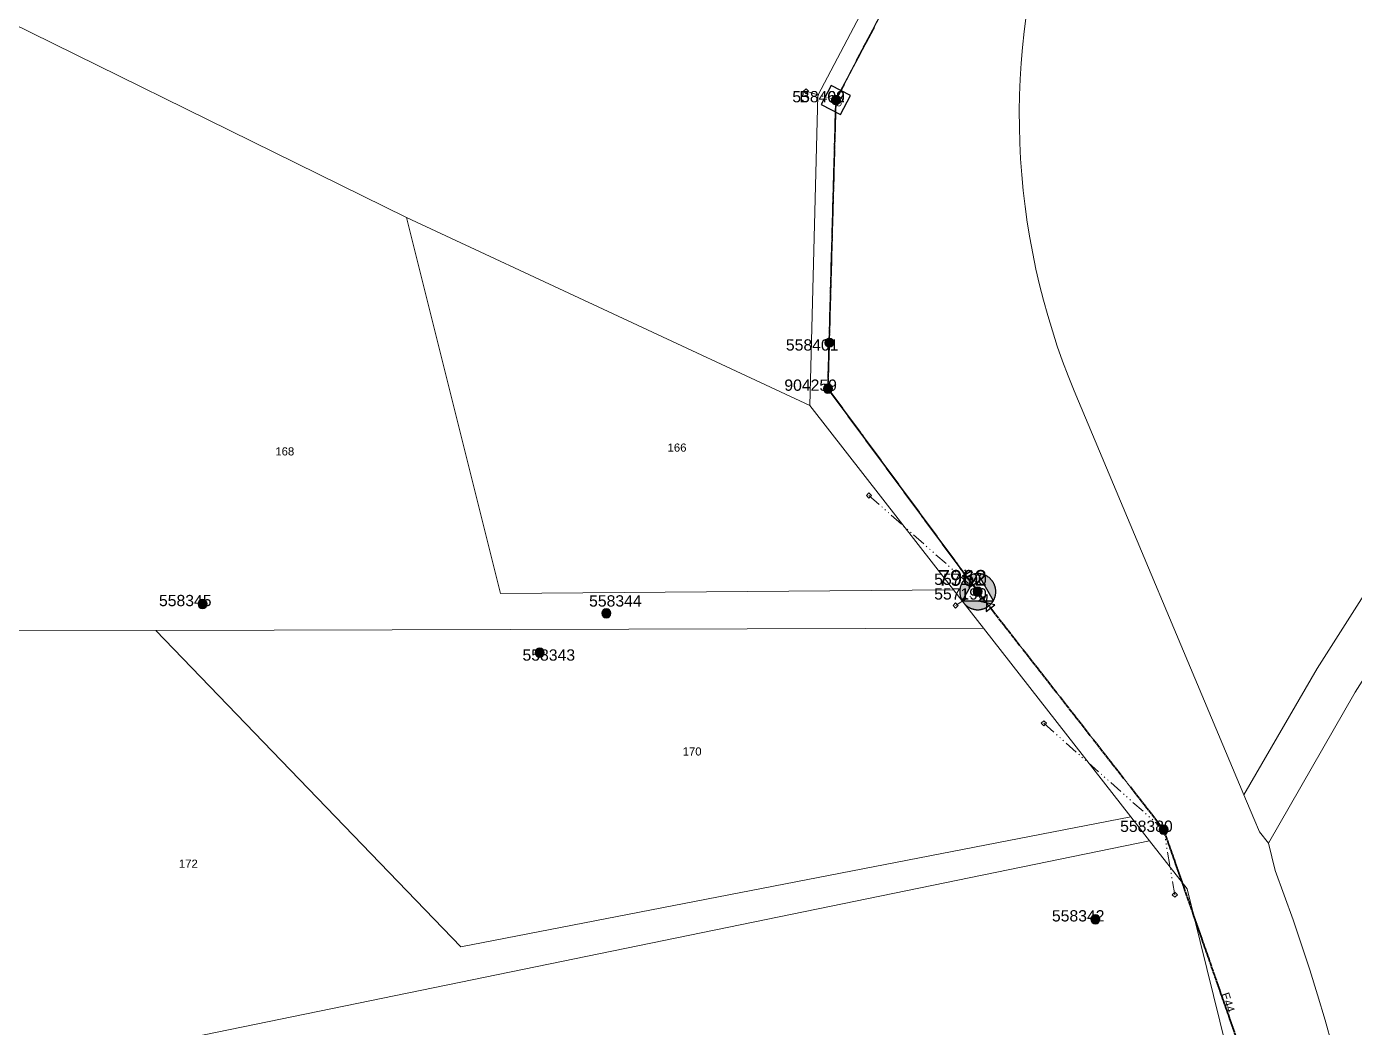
# Model space of a CAD drawing. Header units: metres. Extents: x 0 to 307451, y 0 to 6277344.
# Drawn here: x 305805 to 306099.3, y 6275135.5 to 6275357.2 of the extents above; entities that cross this region are included whole.
import ezdxf
from ezdxf.enums import TextEntityAlignment as Align

# ---------------------------------------------------------------- set-up
doc = ezdxf.new("R2010")
doc.units = ezdxf.units.M
for name, pattern in [('Cable Exist OH', [1, 1, 0]), ('DASHED', [19.05, 12.7, -6.35]), ('PHANTOMX2', [6.6, 3, -0.75, 0.2, -0.75, 0.2, -0.75, 0.2, -0.75])]:
    doc.linetypes.add(name, pattern=pattern)
doc.layers.get('0').update_dxf_attribs({"color": 6})
for name, color, linetype, lineweight in [('_User Miscellaneous1', 30, 'Continuous', 13), ('_User_HV_Exist', 1, 'Continuous', 35), ('Cadastre Developer_SP_NEW', 92, 'Continuous', 15), ('Cadastre Land Parcels_SP_EXT', 118, 'Continuous', 15), ('Cadastre Roads_SP_EXT', 218, 'Continuous', 15), ('Mains_HV_EXT', 13, 'Continuous', 25), ('Mains_LV_EXT', 163, 'Continuous', 25), ('Services_SP_MOD', 3, 'PHANTOMX2', 20)]:
    doc.layers.add(name, color=color, linetype=linetype, lineweight=lineweight)
for name, color, linetype in [('Equip_LV_EXT', 7, 'Continuous'), ('Equip_SP_HV_EXT', 7, 'Continuous'), ('Sub_SP_TR_HV_LV_EXT', 7, 'Continuous'), ('SupportsOH_SP_TR_HV_LV_SL_EXT', 7, 'Continuous')]:
    doc.layers.add(name, color=color, linetype=linetype)
doc.styles.add('POLE_LABEL', font='arial.ttf', dxfattribs={"height": 2})
doc.styles.get("Standard").update_dxf_attribs({"font": 'arial.ttf'})

# ---------------------------------------------------------------- blocks, each defined once
blk = doc.blocks.new('SUB_POLE_EXT')
at = {"linetype": 'DASHED', "transparency": 33554495}
h = blk.add_hatch(color=256, dxfattribs=at)
h.dxf.hatch_style = 1
h.paths.add_polyline_path([(0, 4), (-0.05, 4), (-0.15, 4), (-0.25, 3.99), (-0.34, 3.99), (-0.44, 3.98), (-0.54, 3.96), (-0.64, 3.95), (-0.73, 3.93), (-0.83, 3.91), (-0.92, 3.89), (-1.02, 3.87), (-1.11, 3.84), (-1.21, 3.81), (-1.3, 3.78), (-1.39, 3.75), (-1.49, 3.71), (-1.58, 3.68), (-1.67, 3.64), (-1.75, 3.59), (-1.84, 3.55), (-1.93, 3.5), (-2.01, 3.46), (-2.1, 3.41), (-2.18, 3.35), (-2.26, 3.3), (-2.34, 3.24), (-2.42, 3.18), (-2.5, 3.12), (-2.58, 3.06), (-2.65, 3), (-2.72, 2.93), (-2.79, 2.86), (-2.86, 2.79), (-2.93, 2.72), (-3, 2.65), (-3.06, 2.58), (-3.12, 2.5), (-3.18, 2.42), (-3.24, 2.34), (-3.3, 2.26), (-3.35, 2.18), (-3.41, 2.1), (-3.46, 2.01), (-3.5, 1.93), (-3.55, 1.84), (-3.59, 1.75), (-3.64, 1.67), (-3.68, 1.58), (-3.71, 1.49), (-3.75, 1.39), (-3.78, 1.3), (-3.81, 1.21), (-3.84, 1.11), (-3.87, 1.02), (-3.89, 0.92), (-3.91, 0.83), (-3.93, 0.73), (-3.95, 0.64), (-3.96, 0.54), (-3.98, 0.44), (-3.99, 0.34), (-3.99, 0.25), (-4, 0.15), (-4, 0.05), (-4, -0.05), (-4, -0.15), (-3.99, -0.25), (-3.99, -0.34), (-3.98, -0.44), (-3.96, -0.54), (-3.95, -0.64), (-3.93, -0.73), (-3.91, -0.83), (-3.89, -0.92), (-3.87, -1.02), (-3.84, -1.11), (-3.81, -1.21), (-3.78, -1.3), (-3.75, -1.39), (-3.71, -1.49), (-3.68, -1.58), (-3.64, -1.67), (-3.59, -1.75), (-3.55, -1.84), (-3.5, -1.93), (-3.46, -2)])
h.paths.add_polyline_path([(-1.19, 0.53), (2.55, 0.53), (2.55, 0.92), (-1.19, 0.92)], flags=9)
h.paths.add_polyline_path([(-1.18, -2.21), (0.35, -2.21), (0.35, -1.9), (-1.18, -1.9)], flags=9)
h = blk.add_hatch(color=256, dxfattribs=at)
h.dxf.hatch_style = 1
h.paths.add_polyline_path([(3.59, 1.75), (3.55, 1.84), (3.5, 1.93), (3.46, 2.01), (3.41, 2.1), (3.35, 2.18), (3.3, 2.26), (3.24, 2.34), (3.18, 2.42), (3.12, 2.5), (3.06, 2.58), (3, 2.65), (2.93, 2.72), (2.86, 2.79), (2.79, 2.86), (2.72, 2.93), (2.65, 3), (2.58, 3.06), (2.5, 3.12), (2.42, 3.18), (2.34, 3.24), (2.26, 3.3), (2.18, 3.35), (2.1, 3.41), (2.01, 3.46), (1.93, 3.5), (1.84, 3.55), (1.75, 3.59), (1.67, 3.64), (1.58, 3.68), (1.49, 3.71), (1.39, 3.75), (1.3, 3.78), (1.21, 3.81), (1.11, 3.84), (1.02, 3.87), (0.92, 3.89), (0.83, 3.91), (0.73, 3.93), (0.64, 3.95), (0.54, 3.96), (0.44, 3.98), (0.34, 3.99), (0.25, 3.99), (0.15, 4), (0.05, 4), (0, 4), (3.46, -2), (3.5, -1.93), (3.55, -1.84), (3.59, -1.75), (3.64, -1.67), (3.68, -1.58), (3.71, -1.49), (3.75, -1.39), (3.78, -1.3), (3.81, -1.21), (3.84, -1.11), (3.87, -1.02), (3.89, -0.92), (3.91, -0.83), (3.93, -0.73), (3.95, -0.64), (3.96, -0.54), (3.98, -0.44), (3.99, -0.34), (3.99, -0.25), (4, -0.15), (4, -0.05), (4, 0.05), (4, 0.15), (3.99, 0.25), (3.99, 0.34), (3.98, 0.44), (3.96, 0.54), (3.95, 0.64), (3.93, 0.73), (3.91, 0.83), (3.89, 0.92), (3.87, 1.02), (3.84, 1.11), (3.81, 1.21), (3.78, 1.3), (3.75, 1.39), (3.71, 1.49), (3.68, 1.58), (3.64, 1.67)])
h = blk.add_hatch(color=256, dxfattribs=at)
h.dxf.hatch_style = 1
h.paths.add_polyline_path([(3.12, -2.5), (3.18, -2.42), (3.24, -2.34), (3.3, -2.26), (3.35, -2.18), (3.41, -2.1), (3.46, -2.01), (3.46, -2), (-3.46, -2), (-3.46, -2.01), (-3.41, -2.1), (-3.35, -2.18), (-3.3, -2.26), (-3.24, -2.34), (-3.18, -2.42), (-3.12, -2.5), (-3.06, -2.58), (-3, -2.65), (-2.93, -2.72), (-2.86, -2.79), (-2.79, -2.86), (-2.72, -2.93), (-2.65, -3), (-2.58, -3.06), (-2.5, -3.12), (-2.42, -3.18), (-2.34, -3.24), (-2.26, -3.3), (-2.18, -3.35), (-2.1, -3.41), (-2.01, -3.46), (-1.93, -3.5), (-1.84, -3.55), (-1.75, -3.59), (-1.67, -3.64), (-1.58, -3.68), (-1.49, -3.71), (-1.39, -3.75), (-1.3, -3.78), (-1.21, -3.81), (-1.11, -3.84), (-1.02, -3.87), (-0.92, -3.89), (-0.83, -3.91), (-0.73, -3.93), (-0.64, -3.95), (-0.54, -3.96), (-0.44, -3.98), (-0.34, -3.99), (-0.25, -3.99), (-0.15, -4), (-0.05, -4), (0.05, -4), (0.15, -4), (0.25, -3.99), (0.34, -3.99), (0.44, -3.98), (0.54, -3.96), (0.64, -3.95), (0.73, -3.93), (0.83, -3.91), (0.92, -3.89), (1.02, -3.87), (1.11, -3.84), (1.21, -3.81), (1.3, -3.78), (1.39, -3.75), (1.49, -3.71), (1.58, -3.68), (1.67, -3.64), (1.75, -3.59), (1.84, -3.55), (1.93, -3.5), (2.01, -3.46), (2.1, -3.41), (2.18, -3.35), (2.26, -3.3), (2.34, -3.24), (2.42, -3.18), (2.5, -3.12), (2.58, -3.06), (2.65, -3), (2.72, -2.93), (2.79, -2.86), (2.86, -2.79), (2.93, -2.72), (3, -2.65), (3.06, -2.58)])
h.paths.add_polyline_path([(-1.4, -2.03), (-1.27, -2.03), (-1.27, -1.88), (-1.4, -1.88)], flags=9)
at = {"flags": 128}
for points in [[(-0.05, 4), (-0.15, 4), (-0.25, 3.99), (-0.34, 3.99), (-0.44, 3.98), (-0.54, 3.96), (-0.64, 3.95), (-0.73, 3.93), (-0.83, 3.91), (-0.92, 3.89), (-1.02, 3.87), (-1.11, 3.84), (-1.21, 3.81), (-1.3, 3.78), (-1.39, 3.75), (-1.49, 3.71), (-1.58, 3.68), (-1.67, 3.64), (-1.75, 3.59), (-1.84, 3.55), (-1.93, 3.5), (-2.01, 3.46), (-2.1, 3.41), (-2.18, 3.35), (-2.26, 3.3), (-2.34, 3.24), (-2.42, 3.18), (-2.5, 3.12), (-2.58, 3.06), (-2.65, 3), (-2.72, 2.93), (-2.79, 2.86), (-2.86, 2.79), (-2.93, 2.72), (-3, 2.65), (-3.06, 2.58), (-3.12, 2.5), (-3.18, 2.42), (-3.24, 2.34), (-3.3, 2.26), (-3.35, 2.18), (-3.41, 2.1), (-3.46, 2.01), (-3.5, 1.93), (-3.55, 1.84), (-3.59, 1.75), (-3.64, 1.67), (-3.68, 1.58), (-3.71, 1.49), (-3.75, 1.39), (-3.78, 1.3), (-3.81, 1.21), (-3.84, 1.11), (-3.87, 1.02), (-3.89, 0.92), (-3.91, 0.83), (-3.93, 0.73), (-3.95, 0.64), (-3.96, 0.54), (-3.98, 0.44), (-3.99, 0.34), (-3.99, 0.25), (-4, 0.15), (-4, 0.05), (-4, -0.05), (-4, -0.15), (-3.99, -0.25), (-3.99, -0.34), (-3.98, -0.44), (-3.96, -0.54), (-3.95, -0.64), (-3.93, -0.73), (-3.91, -0.83), (-3.89, -0.92), (-3.87, -1.02), (-3.84, -1.11), (-3.81, -1.21), (-3.78, -1.3), (-3.75, -1.39), (-3.71, -1.49), (-3.68, -1.58), (-3.64, -1.67), (-3.59, -1.75), (-3.55, -1.84), (-3.5, -1.93), (-3.46, -2.01), (-3.41, -2.1), (-3.35, -2.18), (-3.3, -2.26), (-3.24, -2.34), (-3.18, -2.42), (-3.12, -2.5), (-3.06, -2.58), (-3, -2.65), (-2.93, -2.72), (-2.86, -2.79), (-2.79, -2.86), (-2.72, -2.93), (-2.65, -3), (-2.58, -3.06), (-2.5, -3.12), (-2.42, -3.18), (-2.34, -3.24), (-2.26, -3.3), (-2.18, -3.35), (-2.1, -3.41), (-2.01, -3.46), (-1.93, -3.5), (-1.84, -3.55), (-1.75, -3.59), (-1.67, -3.64), (-1.58, -3.68), (-1.49, -3.71), (-1.39, -3.75), (-1.3, -3.78), (-1.21, -3.81), (-1.11, -3.84), (-1.02, -3.87), (-0.92, -3.89), (-0.83, -3.91), (-0.73, -3.93), (-0.64, -3.95), (-0.54, -3.96), (-0.44, -3.98), (-0.34, -3.99), (-0.25, -3.99), (-0.15, -4), (-0.05, -4), (0.05, -4), (0.15, -4), (0.25, -3.99), (0.34, -3.99), (0.44, -3.98), (0.54, -3.96), (0.64, -3.95), (0.73, -3.93), (0.83, -3.91), (0.92, -3.89), (1.02, -3.87), (1.11, -3.84), (1.21, -3.81), (1.3, -3.78), (1.39, -3.75), (1.49, -3.71), (1.58, -3.68), (1.67, -3.64), (1.75, -3.59), (1.84, -3.55), (1.93, -3.5), (2.01, -3.46), (2.1, -3.41), (2.18, -3.35), (2.26, -3.3), (2.34, -3.24), (2.42, -3.18), (2.5, -3.12), (2.58, -3.06), (2.65, -3), (2.72, -2.93), (2.79, -2.86), (2.86, -2.79), (2.93, -2.72), (3, -2.65), (3.06, -2.58), (3.12, -2.5), (3.18, -2.42), (3.24, -2.34), (3.3, -2.26), (3.35, -2.18), (3.41, -2.1), (3.46, -2.01), (3.5, -1.93), (3.55, -1.84), (3.59, -1.75), (3.64, -1.67), (3.68, -1.58), (3.71, -1.49), (3.75, -1.39), (3.78, -1.3), (3.81, -1.21), (3.84, -1.11), (3.87, -1.02), (3.89, -0.92), (3.91, -0.83), (3.93, -0.73), (3.95, -0.64), (3.96, -0.54), (3.98, -0.44), (3.99, -0.34), (3.99, -0.25), (4, -0.15), (4, -0.05), (4, 0.05), (4, 0.15), (3.99, 0.25), (3.99, 0.34), (3.98, 0.44), (3.96, 0.54), (3.95, 0.64), (3.93, 0.73), (3.91, 0.83), (3.89, 0.92), (3.87, 1.02), (3.84, 1.11), (3.81, 1.21), (3.78, 1.3), (3.75, 1.39), (3.71, 1.49), (3.68, 1.58), (3.64, 1.67), (3.59, 1.75), (3.55, 1.84), (3.5, 1.93), (3.46, 2.01), (3.41, 2.1), (3.35, 2.18), (3.3, 2.26), (3.24, 2.34), (3.18, 2.42), (3.12, 2.5), (3.06, 2.58), (3, 2.65), (2.93, 2.72), (2.86, 2.79), (2.79, 2.86), (2.72, 2.93), (2.65, 3), (2.58, 3.06), (2.5, 3.12), (2.42, 3.18), (2.34, 3.24), (2.26, 3.3), (2.18, 3.35), (2.1, 3.41), (2.01, 3.46), (1.93, 3.5), (1.84, 3.55), (1.75, 3.59), (1.67, 3.64), (1.58, 3.68), (1.49, 3.71), (1.39, 3.75), (1.3, 3.78), (1.21, 3.81), (1.11, 3.84), (1.02, 3.87), (0.92, 3.89), (0.83, 3.91), (0.73, 3.93), (0.64, 3.95), (0.54, 3.96), (0.44, 3.98), (0.34, 3.99), (0.25, 3.99), (0.15, 4), (0.05, 4)], [(0, 4), (-3.46, -2), (3.46, -2)]]:
    blk.add_lwpolyline(points, close=True, dxfattribs=at)
at = {"flags": 8}
blk.add_attdef('ASSET_NUM', text='', height=2.5, dxfattribs=at).set_placement((0, 7), align=Align.MIDDLE_CENTER)
for tag, flags, p in [('STREET_CODE', 9, (-1.38, 1.45)), ('NO_PHASES', 9, (-1.38, 1.05)), ('OPERATED_BY', 9, (-1.38, 0.65)), ('MAINTAINED_BY', 9, (-1.38, 0.45)), ('ORIENTATION', 9, (-1.38, 0.25)), ('OWNED_BY', 9, (-1.38, 0.05)), ('CONSTRUCTED_VOLTAGE', 9, (-1.13, 0.75)), ('OPERATING_VOLTAGE', 9, (-1.13, 0.35)), ('STATE', 9, (-1.38, -0.35)), ('USAGE', 9, (-1.38, -0.75)), ('LEGEND', 9, (-1.38, -0.95)), ('SUBURB', 9, (-1.38, -1.15)), ('STREETNAME', 9, (-1.38, -1.35)), ('LOCATION', 9, (-1.38, -1.55)), ('NOTES', 9, (-1.38, -1.75)), ('Z', 1, (-1.38, -1.95)), ('SECONDARY_VOLTAGE', 9, (-1.13, -0.65)), ('SUBSTATION_TYPE', 9, (-1.13, -1.05))]:
    blk.add_attdef(tag, text='', height=0.1, dxfattribs=dict(flags=flags)).set_placement(p, align=Align.MIDDLE_LEFT)
blk = doc.blocks.new('LV_OH_LINKS_DISTFUSE_EXT')
for p, q in [((0, 0), (0.96, 0)), ((3.84, 0), (4.8, 0))]:
    blk.add_line(p, q)
blk.add_lwpolyline([(3.84, -1.2), (3.84, 1.2), (0.96, -1.2), (0.96, 1.2)], close=True)
at = {"flags": 9}
for tag, p in [('ACTUAL_STATUS', (0, 0)), ('CONSTRUCTED_VOLTAGE', (0, -0.2)), ('OPERATING_VOLTAGE', (0, -0.6)), ('ORIENTATION', (0, -0.8)), ('OWNED_BY', (0, -1)), ('STATE', (0, -1.2)), ('SWITCH_TYPE', (0, -1.4)), ('NO_PHASES', (0, -0.4)), ('USAGE', (0, -1.6)), ('NOTES', (0, -1.8))]:
    blk.add_attdef(tag, text='', height=0.2, dxfattribs=at).set_placement(p, align=Align.MIDDLE_LEFT)
at = {"flags": 1}
blk.add_attdef('Z', (0, 0), '', height=0.2, dxfattribs=at)
blk = doc.blocks.new('CCP_EXT')
blk.add_wipeout([(0, 0.57), (0.57, 0), (0, -0.57), (-0.57, 0)])
blk.add_lwpolyline([(-0.57, 0), (0, 0.57), (0.57, 0), (0, -0.57), (-0.57, 0)])
at = {"flags": 1}
blk.add_attdef('Z', (0, 0), '', height=0.2, dxfattribs=at)
at = {"flags": 9}
for tag, p in [('CCP_TYPE', (0, 0)), ('CONSTRUCTED_VOLTAGE', (0, -0.2)), ('OPERATING_VOLTAGE', (0, -0.6)), ('ORIENTATION', (0, -0.8)), ('OWNED_BY', (0, -1)), ('STATE', (0, -1.8)), ('NO_PHASES', (0, -0.4)), ('USAGE', (0, -1.2)), ('LEGEND', (0, -1.4)), ('LIFE_SUPPORT', (0, -1.6)), ('NOTES', (0, -2))]:
    blk.add_attdef(tag, text='', height=0.2, dxfattribs=at).set_placement(p, align=Align.MIDDLE_LEFT)
blk = doc.blocks.new('POLE_EXT')
blk.add_hatch(color=256).paths.add_polyline_path([(-1, 0, 1), (1, 0, 1)])
blk.add_lwpolyline([(-1, 0, 1), (1, 0, 1)], format="xyb", close=True)
at = {"flags": 8}
blk.add_attdef('pNumber', text='', height=2, dxfattribs=at).set_placement((2.5, 2.5), align=Align.MIDDLE_CENTER)
at = {"style": 'POLE_LABEL', "flags": 9}
for tag, p in [('STRUCTURE_PLANT_NUMBER', (1.35, 0.03)), ('STREET_CODE', (1.35, -0.2))]:
    blk.add_attdef(tag, text='', height=0.2, dxfattribs=at).set_placement(p, align=Align.MIDDLE_LEFT)
at = {"flags": 9}
for tag, p in [('OWNED_BY', (1.35, -0.4)), ('SPECIAL_USE', (1.35, -0.8)), ('STATE', (1.35, -1)), ('cLV', (1.35, -1.4)), ('hDepth', (1.35, -1.6)), ('hDia', (1.35, -1.8)), ('cHV', (1.35, -2)), ('PARENT', (1.35, -0.6)), ('USAGE', (1.35, -1.2)), ('LBRACKET', (1.35, -2.2)), ('LExisting', (1.35, -2.4)), ('LANTNUMBER', (1.35, -2.6)), ('LOther', (1.35, -2.8)), ('LRemove', (1.35, -3)), ('cLinedev', (1.35, -3.4)), ('pExisting', (1.35, -3.8)), ('pFooting', (1.35, -4.4)), ('pNew', (1.35, -4.6)), ('pRelocate', (1.35, -5)), ('pRemove', (1.35, -5.2)), ('pReplace', (1.35, -5.4)), ('pStay', (1.35, -5.6)), ('pType', (1.35, -5.8)), ('LEGEND', (1.35, -3.2)), ('LOCATION', (1.35, -3.6)), ('PFNUMBER', (1.35, -4)), ('NEWPFNUMBER', (1.35, -4.2)), ('cspan', (1.35, -6)), ('STREETNAME', (1.35, -6.2)), ('SUBURB', (1.35, -6.4)), ('OPERATED_BY', (1.36, -7.01)), ('NOTES', (1.35, -6.6)), ('MAINTAINED_BY', (1.36, -6.81))]:
    blk.add_attdef(tag, text='', height=0.2, dxfattribs=at).set_placement(p, align=Align.MIDDLE_LEFT)
at = {"flags": 1}
blk.add_attdef('Z', (1.35, -7.33), '', height=0.2, dxfattribs=at)
blk = doc.blocks.new('HV_LOAD_BREAK_EXT')
blk.add_lwpolyline([(-2.4, -2.4), (2.4, -2.4), (2.4, 2.4), (-2.4, 2.4)], close=True)
at = {"insert": (-1.1, 0.99), "char_height": 2, "width": 2.9628, "attachment_point": 1}
blk.add_mtext('{\\Fisocp|c0;LB}', dxfattribs=at)
for tag, height, flags, p in [('ASSET_NUM', 2.5, 8, (2, 2)), ('STREET_CODE', 0.2, 9, (1.5, 0)), ('ACTUAL_STATUS', 0.2, 9, (1.5, -0.2)), ('CONSTRUCTED_VOLTAGE', 0.2, 9, (1.5, -0.4)), ('OPERATING_VOLTAGE', 0.2, 9, (1.5, -0.8)), ('ORIENTATION', 0.2, 9, (1.5, -1)), ('OWNED_BY', 0.2, 9, (1.5, -1.2)), ('OPERATED_BY', 0.2, 9, (1.5, -1.4)), ('STATE', 0.2, 9, (1.5, -1.8)), ('SWITCH_TYPE', 0.2, 9, (1.5, -2)), ('STREETNAME', 0.2, 9, (1.5, -2.8)), ('SUBURB', 0.2, 9, (1.5, -3)), ('NO_PHASES', 0.2, 9, (1.5, -0.6)), ('MAINTAINED_BY', 0.2, 9, (1.5, -1.6)), ('USAGE', 0.2, 9, (1.5, -2.2)), ('LEGEND', 0.2, 9, (1.5, -2.4)), ('LOCATION', 0.2, 9, (1.5, -2.6)), ('Z', 0.2, 1, (1.5, -3.6)), ('NOTES', 0.2, 9, (1.5, -3.2)), ('LABEL_ALIGNMENT', 0.2, 9, (1.5, -3.4))]:
    blk.add_attdef(tag, text='', height=height, dxfattribs=dict(flags=flags)).set_placement(p, align=Align.MIDDLE_LEFT)

msp = doc.modelspace()

# ---------------------------------------------------------------- linework, layer by layer
at = {"layer": 'Cadastre Developer_SP_NEW', "linetype": 'Continuous'}
for points in [[(306552.422, 6275941.226), (306542.649, 6275925.815), (306483.948, 6275833.592), (306347.25, 6275617.682), (306091.035, 6275215.066), (306074.773, 6275187.071), (306076.983, 6275181.823), (306078.234, 6275178.854), (306080.192, 6275176.327), (306099.39, 6275209.791), (306099.39, 6275209.791), (306171.21, 6275322.583), (306239.98, 6275430.492), (306308.664, 6275538.443), (306355.526, 6275612.158), (306377.224, 6275646.513), (306441.396, 6275748.333), (306445.478, 6275754.612), (306463.826, 6275782.835), (306526.586, 6275881.518), (306550.905, 6275919.769), (306562.13, 6275937.498)], [(306099.39, 6275209.791), (306080.192, 6275176.327), (306081.654, 6275170.306), (306083.696, 6275164.839), (306085.661, 6275159.359), (306087.549, 6275153.852), (306089.357, 6275148.318), (306091.088, 6275142.76), (306092.74, 6275137.178), (306094.313, 6275131.573), (306095.807, 6275125.946), (306096.987, 6275121.235), (306097.222, 6275120.3), (306098.556, 6275114.632), (306099.81, 6275108.948)]]:
    msp.add_lwpolyline(points, dxfattribs=at)
at = {"layer": 'Cadastre Land Parcels_SP_EXT', "linetype": 'Continuous'}
for points in [[(306552.422, 6275941.226), (306542.649, 6275925.815), (306483.948, 6275833.592), (306347.25, 6275617.682), (306091.035, 6275215.066), (306074.773, 6275187.071), (306076.983, 6275181.823), (306078.234, 6275178.854), (306080.192, 6275176.327), (306099.39, 6275209.791), (306099.39, 6275209.791), (306171.21, 6275322.583), (306239.98, 6275430.492), (306308.664, 6275538.443), (306355.526, 6275612.158), (306377.224, 6275646.513), (306441.396, 6275748.333), (306445.478, 6275754.612), (306463.826, 6275782.835), (306526.586, 6275881.518), (306550.905, 6275919.769), (306562.13, 6275937.498)], [(306026.521, 6275359.61), (306026.07, 6275356.109), (306025.697, 6275352.599), (306025.401, 6275349.08), (306025.184, 6275345.555), (306025.045, 6275342.029), (306024.985, 6275338.499), (306025.002, 6275334.969), (306025.098, 6275331.439), (306025.273, 6275327.913), (306025.525, 6275324.391), (306025.857, 6275320.877), (306026.265, 6275317.371), (306026.752, 6275313.874), (306027.316, 6275310.389), (306027.958, 6275306.918), (306028.676, 6275303.46), (306029.47, 6275300.021), (306030.342, 6275296.6), (306031.288, 6275293.198), (306032.31, 6275289.82), (306033.407, 6275286.463), (306034.577, 6275283.134), (306035.822, 6275279.829), (306037.17, 6275276.513), (306074.773, 6275187.071), (306074.773, 6275187.071), (306091.035, 6275215.066), (306347.25, 6275617.682)], [(306099.39, 6275209.791), (306080.192, 6275176.327), (306081.654, 6275170.306), (306083.696, 6275164.839), (306085.661, 6275159.359), (306087.549, 6275153.852), (306089.357, 6275148.318), (306091.088, 6275142.76), (306092.74, 6275137.178), (306094.313, 6275131.573), (306095.807, 6275125.946), (306096.987, 6275121.235), (306097.222, 6275120.3), (306098.556, 6275114.632), (306099.81, 6275108.948)]]:
    msp.add_lwpolyline(points, dxfattribs=at)
for points in [[(306001.944, 6275383.1), (305837.145, 6275456.426), (305819.341, 6275464.36), (305776.586, 6275370.375), (305889.164, 6275314.906), (305978.538, 6275273.28), (305980.359, 6275341.965), (306001.944, 6275383.1)], [(305889.164, 6275314.906), (305776.586, 6275370.375), (305734.372, 6275277.69), (305709.618, 6275223.311), (305833.638, 6275223.454), (306017.018, 6275223.994), (306010.38, 6275232.441), (305910.024, 6275231.632), (305889.164, 6275314.906)], [(305978.538, 6275273.28), (305889.164, 6275314.906), (305910.024, 6275231.632), (306010.38, 6275232.441), (305978.538, 6275273.28)], [(305818.752, 6275128.669), (306053.836, 6275176.886), (306049.666, 6275182.223), (305901.181, 6275153.401), (305833.638, 6275223.454), (305709.618, 6275223.311), (305692.359, 6275185.466), (305650.7, 6275093.908), (305818.752, 6275128.669)], [(306049.666, 6275182.223), (306017.018, 6275223.994), (305833.638, 6275223.454), (305901.181, 6275153.401), (306049.666, 6275182.223)], [(306075.259, 6275113.316), (306062.165, 6275166.207), (306053.836, 6275176.886), (305818.752, 6275128.669), (305849.983, 6275031.199), (306075.259, 6275113.316)]]:
    msp.add_lwpolyline(points, close=True, dxfattribs=at)
at = {"layer": 'Mains_HV_EXT', "color": 1, "linetype": 'Cable Exist OH'}
msp.add_lwpolyline([(306073.9249, 6275553.309), (306057.892, 6275512.3499), (306042.522, 6275468.299), (306025.38, 6275419.0421), (306005.5604, 6275381.3907), (305984.333, 6275340.938)], dxfattribs=at)
at = {"layer": 'Mains_LV_EXT', "linetype": 'Cable Exist OH'}
msp.add_lwpolyline([(305984.333, 6275340.938), (306025.38, 6275419.042)], dxfattribs=at)

# ---------------------------------------------------------------- block references
at = {"layer": '_User Miscellaneous1'}
ref = msp.add_blockref('POLE_EXT', (305982.908, 6275287.194), dxfattribs=at)
ref.add_attrib('ASSET_NUM', '558401', dxfattribs={"layer": '0', "height": 2.5, "rotation": 359.938797, "style": 'POLE_LABEL'}).set_placement((305984.908, 6275287.944), align=Align.TOP_RIGHT)
ref = msp.add_blockref('POLE_EXT', (306015.774, 6275232.059), dxfattribs=at)
ref.add_attrib('ASSET_NUM', '557190', dxfattribs={"layer": '0', "height": 2.5, "style": 'POLE_LABEL'}).set_placement((306017.774, 6275232.809), align=Align.BOTTOM_RIGHT)
ref = msp.add_blockref('POLE_EXT', (305843.9626, 6275229.3337), dxfattribs=at)
ref.add_attrib('ASSET_NUM', '558345', dxfattribs={"layer": '0', "height": 2.5, "rotation": 359.925161, "style": 'POLE_LABEL'}).set_placement((305845.9626, 6275230.0837), align=Align.MIDDLE_RIGHT)
ref = msp.add_blockref('POLE_EXT', (305933.4628, 6275227.2633), dxfattribs=at)
ref.add_attrib('ASSET_NUM', '558344', dxfattribs={"layer": '0', "height": 2.5, "rotation": 0.076478, "style": 'POLE_LABEL'}).set_placement((305935.4628, 6275228.0133), align=Align.BOTTOM_CENTER)
ref = msp.add_blockref('POLE_EXT', (305918.7045, 6275218.5308), dxfattribs=at)
ref.add_attrib('ASSET_NUM', '558343', dxfattribs={"layer": '0', "height": 2.5, "rotation": 359.990827, "style": 'POLE_LABEL'}).set_placement((305920.7045, 6275219.2808), align=Align.TOP_CENTER)
ref = msp.add_blockref('POLE_EXT', (306056.985, 6275179.361), dxfattribs=at)
ref.add_attrib('ASSET_NUM', '558380', dxfattribs={"layer": '0', "height": 2.5, "rotation": 0.063515, "style": 'POLE_LABEL'}).set_placement((306058.985, 6275180.111), align=Align.MIDDLE_RIGHT)
ref = msp.add_blockref('POLE_EXT', (306041.865, 6275159.519), dxfattribs=at)
ref.add_attrib('ASSET_NUM', '558342', dxfattribs={"layer": '0', "height": 2.5, "rotation": 0.026726, "style": 'POLE_LABEL'}).set_placement((306043.865, 6275160.269), align=Align.MIDDLE_RIGHT)
at = {"layer": 'Equip_LV_EXT'}
for p, rotation in [((306015.3645, 6275232.7459), 120.7992052594576), ((306016.2421, 6275231.4605), 308.0262059783103)]:
    msp.add_blockref('LV_OH_LINKS_DISTFUSE_EXT', p, dxfattribs=dict(at, rotation=rotation))
at = {"layer": 'Sub_SP_TR_HV_LV_EXT'}
ref = msp.add_blockref('SUB_POLE_EXT', (306015.774, 6275232.059), dxfattribs=at)
ref.add_attrib('ASSET_NUM', '7962', dxfattribs={"layer": '0', "height": 3.5}).set_placement((306017.774, 6275232.309), align=Align.BOTTOM_RIGHT)
at = {"layer": 'SupportsOH_SP_TR_HV_LV_SL_EXT'}
ref = msp.add_blockref('POLE_EXT', (305982.5633, 6275277.0399), dxfattribs=at)
ref.add_attrib('ASSET_NUM', '904259', dxfattribs={"layer": '0', "height": 2.5, "rotation": 359.938797, "style": 'POLE_LABEL'}).set_placement((305984.5633, 6275277.7899), align=Align.MIDDLE_RIGHT)
ref = msp.add_blockref('POLE_EXT', (305843.9626, 6275229.3337), dxfattribs=at)
ref.add_attrib('ASSET_NUM', '558345', dxfattribs={"layer": '0', "height": 2.5, "rotation": 359.925161, "style": 'POLE_LABEL'}).set_placement((305845.9626, 6275230.0837), align=Align.MIDDLE_RIGHT)
ref = msp.add_blockref('POLE_EXT', (305933.4628, 6275227.2633), dxfattribs=at)
ref.add_attrib('ASSET_NUM', '558344', dxfattribs={"layer": '0', "height": 2.5, "rotation": 0.076478, "style": 'POLE_LABEL'}).set_placement((305935.4628, 6275228.0133), align=Align.BOTTOM_CENTER)
ref = msp.add_blockref('POLE_EXT', (305918.7045, 6275218.5308), dxfattribs=at)
ref.add_attrib('ASSET_NUM', '558343', dxfattribs={"layer": '0', "height": 2.5, "rotation": 359.990827, "style": 'POLE_LABEL'}).set_placement((305920.7045, 6275219.2808), align=Align.TOP_CENTER)
ref = msp.add_blockref('POLE_EXT', (306056.985, 6275179.361), dxfattribs=at)
ref.add_attrib('ASSET_NUM', '558380', dxfattribs={"layer": '0', "height": 2.5, "rotation": 0.063515, "style": 'POLE_LABEL'}).set_placement((306058.985, 6275180.111), align=Align.MIDDLE_RIGHT)
ref = msp.add_blockref('POLE_EXT', (306041.865, 6275159.519), dxfattribs=at)
ref.add_attrib('ASSET_NUM', '558342', dxfattribs={"layer": '0', "height": 2.5, "rotation": 0.026726, "style": 'POLE_LABEL'}).set_placement((306043.865, 6275160.269), align=Align.MIDDLE_RIGHT)

# ---------------------------------------------------------------- texts
at = {"layer": 'Cadastre Land Parcels_SP_EXT'}
for s, p in [('166', (305947.0265, 6275263.0648)), ('168', (305860.1, 6275262.2253)), ('170', (305950.3757, 6275195.768)), ('172', (305838.7187, 6275170.9148))]:
    msp.add_text(s, height=1.8, dxfattribs=at).set_placement(p)
at = {"layer": 'Mains_LV_EXT'}
msp.add_text('E44', height=1.8, rotation=288.117779, dxfattribs=at).set_placement((306069.706, 6275142.944))

# ---------------------------------------------------------------- next in the draw order: block references
at = {"layer": 'Services_SP_MOD'}
for p in [(305977.7115, 6275342.881), (305991.6704, 6275253.3573), (306010.8715, 6275228.9954), (306030.4211, 6275202.9125), (306059.4395, 6275164.9355)]:
    msp.add_blockref('CCP_EXT', p, dxfattribs=at)

# ---------------------------------------------------------------- next in the draw order: linework, layer by layer
at = {"layer": '_User_HV_Exist', "linetype": 'Cable Exist OH'}
msp.add_lwpolyline([(306077.74, 6275119.944), (306056.985, 6275179.361), (306015.774, 6275232.059)], dxfattribs=at)
at = {"layer": 'Cadastre Developer_SP_NEW', "linetype": 'Continuous'}
msp.add_lwpolyline([(306026.521, 6275359.61), (306026.07, 6275356.109), (306025.697, 6275352.599), (306025.401, 6275349.08), (306025.184, 6275345.555), (306025.045, 6275342.029), (306024.985, 6275338.499), (306025.002, 6275334.969), (306025.098, 6275331.439), (306025.273, 6275327.913), (306025.525, 6275324.391), (306025.857, 6275320.877), (306026.265, 6275317.371), (306026.752, 6275313.874), (306027.316, 6275310.389), (306027.958, 6275306.918), (306028.676, 6275303.46), (306029.47, 6275300.021), (306030.342, 6275296.6), (306031.288, 6275293.198), (306032.31, 6275289.82), (306033.407, 6275286.463), (306034.577, 6275283.134), (306035.822, 6275279.829), (306037.17, 6275276.513), (306074.773, 6275187.071), (306074.773, 6275187.071), (306091.035, 6275215.066), (306347.25, 6275617.682)], dxfattribs=at)
for points in [[(306001.944, 6275383.1), (305837.145, 6275456.426), (305819.341, 6275464.36), (305776.586, 6275370.375), (305889.164, 6275314.906), (305978.538, 6275273.28), (305980.359, 6275341.965), (306001.944, 6275383.1)], [(305889.164, 6275314.906), (305776.586, 6275370.375), (305734.372, 6275277.69), (305709.618, 6275223.311), (305833.638, 6275223.454), (306017.018, 6275223.994), (306010.38, 6275232.441), (305910.024, 6275231.632), (305889.164, 6275314.906)], [(305978.538, 6275273.28), (305889.164, 6275314.906), (305910.024, 6275231.632), (306010.38, 6275232.441), (305978.538, 6275273.28)], [(305818.752, 6275128.669), (306053.836, 6275176.886), (306049.666, 6275182.223), (305901.181, 6275153.401), (305833.638, 6275223.454), (305709.618, 6275223.311), (305692.359, 6275185.466), (305650.7, 6275093.908), (305818.752, 6275128.669)], [(306049.666, 6275182.223), (306017.018, 6275223.994), (305833.638, 6275223.454), (305901.181, 6275153.401), (306049.666, 6275182.223)], [(306075.259, 6275113.316), (306062.165, 6275166.207), (306053.836, 6275176.886), (305818.752, 6275128.669), (305849.983, 6275031.199), (306075.259, 6275113.316)]]:
    msp.add_lwpolyline(points, close=True, dxfattribs=at)
at = {"layer": 'Cadastre Roads_SP_EXT', "linetype": 'Continuous'}
for points in [[(306001.944, 6275383.1), (305980.359, 6275341.965), (305978.538, 6275273.28), (306010.38, 6275232.441), (306017.018, 6275223.994), (306049.666, 6275182.223), (306053.836, 6275176.886), (306062.165, 6275166.207), (306075.259, 6275113.316), (306089.713, 6275055.063), (306098.005, 6275061.873), (306106.364, 6275068.738)], [(306094.313, 6275131.573), (306092.74, 6275137.178), (306091.088, 6275142.76), (306089.357, 6275148.318), (306087.549, 6275153.852), (306085.661, 6275159.359), (306083.696, 6275164.839), (306081.654, 6275170.306), (306080.192, 6275176.327), (306078.234, 6275178.854), (306076.983, 6275181.823), (306074.773, 6275187.071), (306037.17, 6275276.513), (306035.822, 6275279.829), (306034.577, 6275283.134), (306033.407, 6275286.463), (306032.31, 6275289.82), (306031.288, 6275293.198), (306030.342, 6275296.6), (306029.47, 6275300.021), (306028.676, 6275303.46), (306027.958, 6275306.918), (306027.316, 6275310.389), (306026.752, 6275313.874), (306026.265, 6275317.371), (306025.857, 6275320.877), (306025.525, 6275324.391), (306025.273, 6275327.913), (306025.098, 6275331.439), (306025.002, 6275334.969), (306024.985, 6275338.499), (306025.045, 6275342.029), (306025.184, 6275345.555), (306025.401, 6275349.08), (306025.697, 6275352.599), (306026.07, 6275356.109), (306026.521, 6275359.61)]]:
    msp.add_lwpolyline(points, dxfattribs=at)
at = {"layer": 'Mains_HV_EXT', "color": 1, "linetype": 'Cable Exist OH'}
for points in [[(305984.333, 6275340.938), (305982.5634, 6275277.0399), (306015.774, 6275232.059)], [(306077.74, 6275119.944), (306056.985, 6275179.361), (306015.774, 6275232.059)]]:
    msp.add_lwpolyline(points, dxfattribs=at)
at = {"layer": 'Mains_LV_EXT', "linetype": 'Cable Exist OH'}
for points in [[(306015.774, 6275232.059), (305982.5634, 6275277.0399), (305984.333, 6275340.938)], [(306056.985, 6275179.361), (306015.774, 6275232.059)], [(306077.74, 6275119.944), (306056.985, 6275179.361)]]:
    msp.add_lwpolyline(points, dxfattribs=at)
at = {"layer": 'Services_SP_MOD'}
for points in [[(305977.7115, 6275342.8811), (305984.333, 6275340.938)], [(305991.6704, 6275253.3573), (306015.774, 6275232.059)], [(306010.8715, 6275228.9954), (306015.774, 6275232.059)], [(306030.4211, 6275202.9126), (306056.985, 6275179.361)], [(306059.4395, 6275164.9355), (306056.985, 6275179.361)]]:
    msp.add_lwpolyline(points, dxfattribs=at)

# ---------------------------------------------------------------- next in the draw order: block references
at = {"layer": '_User Miscellaneous1'}
ref = msp.add_blockref('POLE_EXT', (305984.333, 6275340.938), dxfattribs=at)
ref.add_attrib('ASSET_NUM', '558402', dxfattribs={"layer": '0', "height": 2.5, "rotation": 0.0107, "style": 'POLE_LABEL'}).set_placement((305986.333, 6275341.688), align=Align.MIDDLE_RIGHT)
at = {"layer": 'Equip_SP_HV_EXT'}
ref = msp.add_blockref('HV_LOAD_BREAK_EXT', (305984.333, 6275340.938), dxfattribs=dict(at, rotation=332.5001580471688))
ref.add_attrib('ASSET_NUM', 'B8469', dxfattribs={"layer": '0', "height": 2.5}).set_placement((305986.333, 6275341.688), align=Align.MIDDLE_RIGHT)
at = {"layer": 'SupportsOH_SP_TR_HV_LV_SL_EXT'}
ref = msp.add_blockref('POLE_EXT', (305984.333, 6275340.938), dxfattribs=at)
ref.add_attrib('ASSET_NUM', '558402', dxfattribs={"layer": '0', "height": 2.5, "rotation": 0.0107, "style": 'POLE_LABEL'}).set_placement((305986.333, 6275341.688), align=Align.MIDDLE_RIGHT)
ref = msp.add_blockref('POLE_EXT', (306015.774, 6275232.059), dxfattribs=at)
ref.add_attrib('ASSET_NUM', '557190', dxfattribs={"layer": '0', "height": 2.5, "style": 'POLE_LABEL'}).set_placement((306017.774, 6275232.809), align=Align.TOP_RIGHT)

doc.saveas('drawing.dxf')
